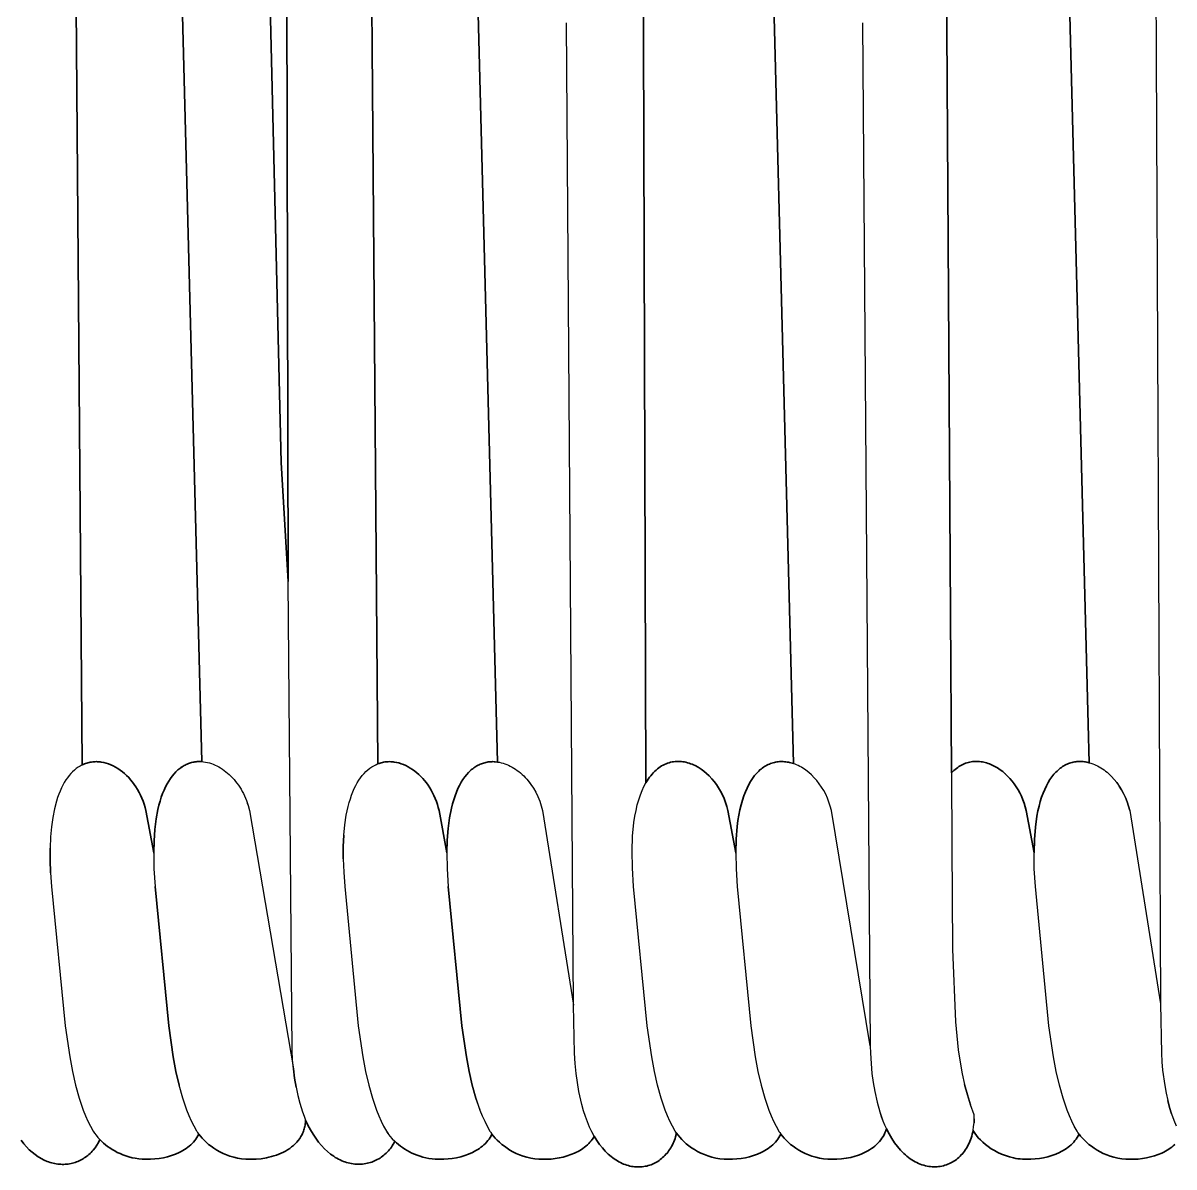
# Model space of a CAD drawing. Header units: millimetres. Extents: x 0 to 1881, y -1115 to 723.
# Drawn here: x 1381.3 to 1455.3, y -1089.6 to -1016.1 of the extents above; entities that cross this region are included whole.
import ezdxf

# ---------------------------------------------------------------- set-up
doc = ezdxf.new("R2010")
doc.units = ezdxf.units.MM
doc.layers.add('Blocks', color=7, linetype='Continuous')
doc.layers.add('Blocks$Inner', color=7, linetype='Continuous', lineweight=25, true_color=0x007f00)
doc.layers.add('Blocks$Outline', color=7, linetype='Continuous', lineweight=35, true_color=0xff3f3f)

# ---------------------------------------------------------------- blocks, each defined once
blk = doc.blocks.new('PK4 Lounge Chair Top')
at = {"layer": 'Blocks$Inner'}
blk.add_line((229.268, -396.756), (229.353, -396.887), dxfattribs=at)
for points in [[(242.309, -393.931), (242.217, -393.365), (242.144, -392.765), (242.086, -392.184), (242.047, -391.571), (241.806, -361.435), (241.572, -257.038), (240.396, -172.258), (238.435, 57.272)], [(246.296, 81.94), (246.095, 81.852), (245.995, 81.801), (245.896, 81.748), (245.7, 81.629), (245.509, 81.494), (245.322, 81.344), (245.141, 81.179), (244.967, 80.998), (244.8, 80.801), (244.64, 80.588), (244.489, 80.36), (244.348, 80.115), (244.217, 79.855), (244.25, 79.541), (244.261, 79.381), (244.266, 79.216), (244.512, 42.315), (255.26, -373.039), (255.379, -373.059), (255.497, -373.085)], [(294.506, 81.918), (294.486, 81.817), (294.469, 81.712), (294.456, 81.605), (294.446, 81.494), (294.438, 81.263), (294.584, 57.022), (296.273, -172.429), (297.449, -257.209), (297.547, -318.291), (297.864, -388.573)], [(225.209, 81.109), (225.299, 80.861), (225.377, 80.602), (225.441, 80.333), (225.492, 80.067), (225.532, 79.793), (225.558, 79.51), (225.568, 79.216), (225.846, 28.822), (226.994, -175.589), (228.552, -373.229), (228.426, -373.297)], [(274.783, -373.378), (274.684, -373.323), (274.584, -373.272), (274.483, -373.225), (274.381, -373.183), (274.278, -373.145), (264.049, 22.161), (262.647, 76.332), (262.633, 76.7), (262.633, 77.056), (262.645, 77.398), (262.67, 77.728), (262.706, 78.044), (262.754, 78.348), (262.813, 78.64), (262.882, 78.919), (262.962, 79.186), (263.05, 79.44), (263.147, 79.683)], [(282.237, 79.045), (282.233, 79.22), (282.221, 79.391), (282.233, 79.22), (282.237, 79.045), (282.341, 50.111), (283.188, -175.76), (284.436, -373.734)], [(232.33, 57.261), (232.265, 57.294), (232.201, 57.329), (232.073, 57.406), (231.946, 57.494), (231.819, 57.593), (231.694, 57.701), (231.57, 57.82), (231.447, 57.949), (241.35, -353.794), (241.806, -361.435)], [(254.275, -395.768), (254.43, -396.115), (254.594, -396.444), (254.768, -396.756), (254.798, -396.803), (254.831, -396.851), (254.901, -396.949), (255.002, -397.079), (255.115, -397.212), (255.241, -397.345), (255.38, -397.477), (255.531, -397.608), (255.694, -397.735), (255.869, -397.859), (256.054, -397.976), (256.251, -398.087), (256.459, -398.189), (256.677, -398.282), (256.905, -398.364), (257.143, -398.434), (257.391, -398.49), (257.648, -398.532), (257.914, -398.559), (258.174, -398.569), (258.436, -398.566), (258.699, -398.551), (258.962, -398.521), (259.222, -398.478), (259.478, -398.422), (259.729, -398.352), (259.973, -398.268), (260.208, -398.17), (260.322, -398.116), (260.433, -398.059), (260.541, -397.998), (260.646, -397.933), (260.747, -397.865), (260.845, -397.793), (260.939, -397.717), (261.03, -397.638), (261.116, -397.556), (261.198, -397.47), (261.275, -397.38), (261.347, -397.286), (261.415, -397.189), (261.477, -397.089), (261.322, -396.805), (261.175, -396.499), (261.037, -396.171), (260.908, -395.821), (260.788, -395.45), (260.678, -395.057), (260.488, -394.208), (260.39, -393.643), (260.308, -393.047), (260.247, -392.416), (260.211, -391.742), (260.147, -388.673), (259.69, -325.542)], [(278.705, -325.542), (279.213, -391.281), (279.226, -391.742), (279.263, -392.416), (279.324, -393.047), (279.405, -393.643), (279.503, -394.208), (279.652, -394.89), (279.827, -395.516), (279.924, -395.808), (280.027, -396.087), (280.136, -396.351), (280.251, -396.602), (280.418, -396.928), (280.594, -397.228), (280.777, -397.504), (280.968, -397.756), (281.165, -397.985), (281.266, -398.09), (281.367, -398.189), (281.47, -398.283), (281.574, -398.371), (281.679, -398.454), (281.784, -398.531), (281.891, -398.602), (281.998, -398.669), (282.105, -398.729), (282.213, -398.784), (282.321, -398.834), (282.43, -398.879), (282.538, -398.919), (282.647, -398.953), (282.756, -398.982), (282.864, -399.006), (282.972, -399.026), (283.079, -399.04), (283.186, -399.049), (283.293, -399.054), (283.399, -399.054), (283.504, -399.049), (283.608, -399.039), (283.711, -399.025), (283.813, -399.006), (283.913, -398.983), (284.013, -398.955), (284.111, -398.923), (284.207, -398.886), (284.302, -398.845), (284.395, -398.8), (284.486, -398.751), (284.575, -398.697), (284.662, -398.64), (284.748, -398.578), (284.83, -398.512), (284.911, -398.443), (284.989, -398.369), (285.065, -398.292), (285.137, -398.211), (285.207, -398.126), (285.275, -398.037), (285.339, -397.945), (285.4, -397.85), (285.458, -397.75), (285.513, -397.648), (285.564, -397.541), (285.612, -397.432), (285.656, -397.319), (285.697, -397.203), (285.734, -397.084), (285.767, -396.961), (285.796, -396.835), (285.821, -396.707), (285.857, -396.469), (285.881, -396.223), (285.89, -395.969), (285.888, -395.837), (285.881, -395.703), (285.657, -395.076), (285.456, -394.435), (285.279, -393.77)], [(292.893, -373.01), (292.973, -373.019), (293.053, -373.031), (293.133, -373.046), (293.292, -373.084), (282.341, 50.111)], [(244.512, 42.315), (246.009, -175.589), (247.566, -373.154), (247.433, -373.211)], [(225.846, 28.822), (236.244, -373.014), (236.368, -373.025), (236.493, -373.043), (236.616, -373.069), (236.74, -373.1), (236.863, -373.139), (236.984, -373.183), (237.105, -373.234), (237.225, -373.292), (237.344, -373.355), (237.461, -373.424), (237.576, -373.498), (237.69, -373.579), (237.801, -373.664), (237.911, -373.756), (238.018, -373.852), (238.122, -373.953), (238.224, -374.06), (238.323, -374.171), (238.419, -374.287), (238.511, -374.407), (238.601, -374.532), (238.687, -374.661), (238.769, -374.795)], [(264.334, -375.466), (264.437, -375.159), (264.549, -374.876), (264.67, -374.613), (264.798, -374.373), (264.172, -175.76), (264.049, 22.161)], [(228.303, -373.373), (228.182, -373.46), (228.063, -373.556), (227.947, -373.663), (227.833, -373.78), (227.723, -373.907), (227.616, -374.046), (227.512, -374.195), (227.412, -374.355), (227.317, -374.526), (227.225, -374.709), (227.138, -374.904), (227.055, -375.11), (226.977, -375.328), (226.904, -375.558), (226.774, -376.056), (226.666, -376.604), (226.583, -377.204), (226.526, -377.857), (226.497, -378.566), (226.498, -379.33), (226.529, -380.152), (226.594, -381.033), (227.465, -389.992), (227.757, -391.985), (227.934, -392.918), (228.136, -393.802)], [(228.93, -373.087), (228.853, -373.109), (228.777, -373.134), (228.701, -373.163), (228.626, -373.194), (228.552, -373.229), (228.489, -373.262), (228.426, -373.297), (228.303, -373.373), (228.182, -373.46), (228.063, -373.556)], [(228.777, -373.134), (228.854, -373.109), (228.93, -373.087), (229.007, -373.068), (229.084, -373.052), (229.162, -373.039), (229.24, -373.029), (229.318, -373.022), (229.397, -373.018), (229.475, -373.017), (229.554, -373.019), (229.632, -373.024), (229.711, -373.031), (229.789, -373.041), (229.946, -373.07), (230.103, -373.11), (230.258, -373.16), (230.411, -373.22), (230.563, -373.291), (230.713, -373.371), (230.861, -373.46), (231.005, -373.559), (231.147, -373.666), (231.285, -373.782), (231.419, -373.906)], [(233.569, -375.554), (233.648, -375.304), (233.733, -375.068), (233.824, -374.846), (233.92, -374.638), (234.021, -374.444), (234.126, -374.263), (234.236, -374.095), (234.351, -373.94), (234.469, -373.798), (234.591, -373.668), (234.717, -373.551), (234.781, -373.497), (234.845, -373.446), (234.911, -373.398), (234.977, -373.352), (235.043, -373.31), (235.111, -373.271), (235.179, -373.234), (235.247, -373.201), (235.316, -373.17), (235.386, -373.142), (235.456, -373.117), (235.526, -373.094)], [(234.469, -373.798), (234.591, -373.668), (234.717, -373.551), (234.845, -373.446), (234.977, -373.352), (235.111, -373.271)], [(235.247, -373.201), (235.316, -373.17), (235.386, -373.142), (235.456, -373.117), (235.526, -373.094), (235.597, -373.074), (235.668, -373.057), (235.739, -373.043), (235.811, -373.031), (235.883, -373.022), (235.955, -373.015), (236.027, -373.011), (236.099, -373.009), (236.244, -373.014)], [(235.811, -373.031), (235.883, -373.022), (235.955, -373.015), (236.099, -373.009)], [(237.225, -373.292), (237.344, -373.355), (237.461, -373.424), (237.576, -373.498), (237.69, -373.579)], [(245.341, -379.264), (245.344, -378.474), (245.378, -377.744), (245.443, -377.074), (245.535, -376.461), (245.654, -375.904), (245.722, -375.646), (245.796, -375.402), (245.876, -375.171), (245.961, -374.953), (246.051, -374.747), (246.145, -374.555), (246.245, -374.374), (246.348, -374.206), (246.456, -374.05), (246.567, -373.906), (246.682, -373.773), (246.801, -373.652), (246.922, -373.542), (247.046, -373.443), (247.173, -373.355), (247.302, -373.278), (247.433, -373.211), (247.5, -373.181), (247.566, -373.154), (247.64, -373.128), (247.713, -373.104), (247.787, -373.083), (247.862, -373.065), (247.936, -373.05), (248.011, -373.038), (247.936, -373.05), (247.862, -373.065)], [(248.011, -373.038), (248.086, -373.029), (248.162, -373.022), (248.237, -373.018)], [(248.086, -373.029), (248.162, -373.022), (248.237, -373.018), (248.313, -373.017), (248.389, -373.019), (248.465, -373.023), (248.541, -373.03), (248.616, -373.039), (248.768, -373.066), (248.918, -373.102)], [(248.313, -373.017), (248.465, -373.023), (248.616, -373.039), (248.768, -373.066), (248.918, -373.102), (249.068, -373.149), (249.217, -373.205), (249.364, -373.27), (249.509, -373.344), (249.652, -373.427), (249.793, -373.519), (249.931, -373.619), (250.065, -373.727), (250.197, -373.843), (250.324, -373.967), (250.448, -374.098), (250.567, -374.236), (250.681, -374.381), (250.791, -374.533), (250.895, -374.691), (250.993, -374.856), (251.086, -375.026), (251.172, -375.202), (251.252, -375.384), (251.325, -375.571), (251.391, -375.763), (251.449, -375.959), (251.5, -376.161)], [(249.509, -373.344), (249.652, -373.427), (249.793, -373.519), (249.931, -373.619), (250.065, -373.727), (250.197, -373.843), (250.324, -373.967), (250.448, -374.098)], [(252.082, -377.315), (252.172, -376.632), (252.293, -376.015), (252.364, -375.731), (252.443, -375.462), (252.527, -375.209), (252.617, -374.971), (252.714, -374.747), (252.816, -374.539), (252.923, -374.345), (253.036, -374.166), (253.153, -374.001), (253.274, -373.849), (253.399, -373.711), (253.528, -373.586), (253.594, -373.528), (253.661, -373.474), (253.729, -373.423), (253.797, -373.375), (253.866, -373.331), (253.935, -373.289), (254.005, -373.251), (254.076, -373.215), (254.148, -373.183)], [(253.797, -373.375), (253.728, -373.423), (253.661, -373.474), (253.528, -373.586)], [(254.005, -373.251), (254.076, -373.215), (254.148, -373.183), (254.22, -373.153), (254.292, -373.127), (254.365, -373.103), (254.438, -373.083), (254.512, -373.065), (254.586, -373.05), (254.66, -373.038)], [(254.809, -373.022), (254.734, -373.029), (254.66, -373.038), (254.586, -373.05), (254.512, -373.065)], [(255.109, -373.023), (255.034, -373.019), (254.959, -373.017), (254.884, -373.018), (254.809, -373.022), (254.884, -373.018), (254.959, -373.017), (255.11, -373.023), (255.26, -373.039), (255.379, -373.059), (255.497, -373.085), (255.615, -373.117), (255.732, -373.155), (255.849, -373.199), (255.964, -373.249), (256.079, -373.304), (256.192, -373.364), (256.304, -373.43), (256.415, -373.501), (256.524, -373.577), (256.63, -373.658), (256.735, -373.744), (256.838, -373.835), (256.939, -373.931), (257.037, -374.031), (257.133, -374.135), (257.225, -374.244), (257.316, -374.357), (257.403, -374.474)], [(256.304, -373.43), (256.415, -373.501), (256.524, -373.577)], [(272.693, -395.406), (272.838, -395.768), (272.992, -396.115), (273.156, -396.444), (273.331, -396.756), (273.345, -396.779), (273.36, -396.803), (273.394, -396.851), (273.464, -396.949), (273.406, -397.059), (273.343, -397.165), (273.274, -397.267), (273.2, -397.365), (273.12, -397.46), (273.035, -397.55), (272.946, -397.636), (272.852, -397.719), (272.753, -397.797), (272.651, -397.872), (272.545, -397.942), (272.435, -398.009), (272.321, -398.072), (272.205, -398.131), (271.963, -398.238), (271.711, -398.33), (271.451, -398.406), (271.185, -398.468), (270.914, -398.515), (270.64, -398.548), (270.366, -398.566), (270.092, -398.569), (269.821, -398.559), (269.547, -398.531), (269.283, -398.487), (269.028, -398.428), (268.784, -398.354), (268.55, -398.268), (268.327, -398.171), (268.115, -398.063), (267.915, -397.948), (267.726, -397.825), (267.55, -397.697), (267.386, -397.564), (267.235, -397.428), (267.097, -397.291), (266.972, -397.154), (266.861, -397.019), (266.765, -396.885), (266.675, -396.756), (266.501, -396.444), (266.337, -396.115), (266.182, -395.768), (266.038, -395.406), (265.774, -394.633), (265.543, -393.802), (265.341, -392.918), (265.165, -391.985), (264.872, -389.992), (264.001, -381.033), (263.921, -379.847), (263.901, -378.768), (263.937, -377.794), (264.024, -376.921), (264.085, -376.522), (264.158, -376.146), (264.241, -375.794), (264.334, -375.466), (264.438, -375.159), (264.549, -374.876), (264.67, -374.613), (264.798, -374.373), (264.872, -374.25), (264.947, -374.133), (265.025, -374.022), (265.105, -373.918), (265.187, -373.819), (265.27, -373.727), (265.355, -373.64), (265.442, -373.559), (265.53, -373.484), (265.619, -373.415), (265.71, -373.351), (265.802, -373.293), (265.895, -373.241), (265.99, -373.193), (266.085, -373.151), (266.181, -373.115)], [(265.896, -373.24), (265.99, -373.193), (266.085, -373.151), (266.181, -373.114), (266.278, -373.083), (266.376, -373.057), (266.474, -373.035), (266.573, -373.019), (266.672, -373.007), (266.772, -373.001), (266.871, -372.999)], [(266.672, -373.007), (266.771, -373.001), (266.871, -372.999), (266.971, -373.002), (267.071, -373.009), (267.171, -373.021), (267.271, -373.038), (267.37, -373.059), (267.47, -373.084), (267.569, -373.114), (267.667, -373.148), (267.765, -373.186), (267.862, -373.227), (267.959, -373.274), (268.15, -373.377), (268.336, -373.496), (268.149, -373.377), (267.959, -373.273), (267.862, -373.227), (267.765, -373.186)], [(267.271, -373.038), (267.37, -373.059), (267.47, -373.084)], [(268.336, -373.496), (268.517, -373.629), (268.693, -373.777), (268.863, -373.937), (269.026, -374.111), (269.182, -374.297), (269.328, -374.495), (269.466, -374.704), (269.594, -374.923), (269.712, -375.153), (269.818, -375.392)], [(271.523, -374.281), (271.648, -374.09), (271.779, -373.916), (271.846, -373.835), (271.914, -373.758), (271.984, -373.685), (272.054, -373.617), (272.126, -373.552), (272.199, -373.491), (272.272, -373.433), (272.347, -373.38), (272.422, -373.33), (272.498, -373.285), (272.575, -373.243)], [(272.272, -373.433), (272.347, -373.38), (272.422, -373.33), (272.498, -373.285), (272.575, -373.243), (272.653, -373.204), (272.731, -373.169), (272.81, -373.138), (272.89, -373.11), (272.97, -373.086), (273.05, -373.066), (273.131, -373.048), (273.212, -373.034)], [(272.653, -373.204), (272.731, -373.169), (272.81, -373.138)], [(274.278, -373.145), (274.115, -373.095), (274.033, -373.074), (273.951, -373.056), (273.869, -373.041), (273.787, -373.029), (273.704, -373.02), (273.622, -373.015), (273.54, -373.012), (273.458, -373.013), (273.376, -373.017), (273.294, -373.024), (273.212, -373.034), (273.131, -373.048), (273.05, -373.066)], [(279.213, -391.281), (276.718, -376.161), (276.646, -375.885), (276.56, -375.618), (276.46, -375.361), (276.347, -375.113), (276.222, -374.876), (276.085, -374.651), (275.938, -374.437), (275.781, -374.236), (275.616, -374.047), (275.442, -373.873), (275.261, -373.712), (275.074, -373.567), (274.979, -373.5), (274.881, -373.437), (274.783, -373.378), (274.684, -373.323), (274.584, -373.272)], [(284.752, -373.446), (284.671, -373.511), (284.591, -373.581), (284.513, -373.655), (284.436, -373.734), (284.455, -378.431), (284.5, -385.074), (284.693, -389.741), (284.873, -391.534), (284.989, -392.329), (285.124, -393.071), (285.279, -393.77), (285.456, -394.435), (285.657, -395.076)], [(286.241, -373.011), (286.151, -373.004), (286.06, -373.001), (285.969, -373.001), (285.879, -373.006), (285.789, -373.015), (285.699, -373.027), (285.61, -373.044), (285.521, -373.065), (285.432, -373.09), (285.344, -373.119), (285.257, -373.153), (285.171, -373.19), (285.085, -373.233), (285, -373.279), (284.916, -373.33), (284.833, -373.386), (284.752, -373.446), (284.671, -373.511), (284.591, -373.581)], [(285.432, -373.09), (285.521, -373.065), (285.61, -373.044)], [(285.879, -373.006), (285.969, -373.001), (286.06, -373.001), (286.151, -373.004), (286.241, -373.011), (286.332, -373.021), (286.422, -373.036), (286.513, -373.054), (286.603, -373.075), (286.693, -373.1), (286.783, -373.129), (286.872, -373.161), (286.96, -373.197), (287.048, -373.235), (287.136, -373.277), (287.223, -373.323)], [(286.693, -373.1), (286.603, -373.075), (286.513, -373.054)], [(288.186, -374.099), (288.038, -373.941), (287.884, -373.795), (287.725, -373.659), (287.562, -373.535), (287.394, -373.423), (287.223, -373.323), (287.048, -373.235), (286.872, -373.161)], [(289.825, -377.226), (289.926, -376.511), (289.99, -376.181), (290.062, -375.869), (290.141, -375.575), (290.228, -375.299), (290.322, -375.04), (290.423, -374.798), (290.53, -374.572), (290.643, -374.363), (290.762, -374.17), (290.886, -373.993), (291.015, -373.831), (291.081, -373.756), (291.149, -373.685), (291.217, -373.618), (291.286, -373.554), (291.357, -373.494), (291.428, -373.437), (291.5, -373.384), (291.573, -373.335), (291.646, -373.289), (291.721, -373.247), (291.796, -373.208), (291.872, -373.173), (291.948, -373.141), (292.025, -373.112), (292.102, -373.087), (292.18, -373.065)], [(291.428, -373.437), (291.5, -373.384), (291.573, -373.335), (291.646, -373.289), (291.721, -373.247), (291.796, -373.208), (291.872, -373.173), (291.948, -373.141), (292.025, -373.113), (292.102, -373.087), (292.18, -373.065), (292.258, -373.047), (292.337, -373.031), (292.416, -373.019)], [(292.258, -373.047), (292.337, -373.031), (292.416, -373.019), (292.495, -373.01), (292.574, -373.004), (292.654, -373.001), (292.734, -373.001), (292.814, -373.004), (292.893, -373.01), (292.973, -373.019), (293.053, -373.031), (293.133, -373.046), (293.292, -373.084), (293.4, -373.116), (293.508, -373.154), (293.615, -373.196), (293.721, -373.243)], [(292.574, -373.004), (292.654, -373.001), (292.734, -373.001)], [(293.508, -373.154), (293.615, -373.196), (293.721, -373.243), (293.827, -373.295), (293.931, -373.352), (294.034, -373.413), (294.136, -373.479), (294.237, -373.549), (294.335, -373.624), (294.433, -373.702)], [(294.237, -373.549), (294.335, -373.624), (294.433, -373.702), (294.528, -373.785), (294.714, -373.962), (294.891, -374.155), (295.058, -374.362), (294.891, -374.155)], [(227.723, -373.907), (227.616, -374.046), (227.512, -374.195), (227.412, -374.355), (227.317, -374.527)], [(231.147, -373.666), (231.285, -373.782), (231.419, -373.906), (231.549, -374.039), (231.675, -374.179), (231.795, -374.327), (231.91, -374.482), (232.02, -374.644), (232.124, -374.813)], [(238.323, -374.171), (238.419, -374.287), (238.511, -374.407)], [(253.036, -374.166), (252.923, -374.345), (252.816, -374.539)], [(257.037, -374.031), (257.133, -374.135), (257.225, -374.244), (257.403, -374.474), (257.567, -374.721), (257.717, -374.982), (257.787, -375.118), (257.852, -375.257), (257.971, -375.546), (258.072, -375.848), (258.155, -376.161), (260.147, -388.673)], [(271.779, -373.916), (271.648, -374.09), (271.523, -374.281), (271.404, -374.489), (271.291, -374.715), (271.185, -374.958)], [(276.085, -374.651), (275.938, -374.437), (275.781, -374.236)], [(289.738, -378.885), (289.233, -376.161), (289.172, -375.921), (289.1, -375.687), (289.017, -375.46), (288.924, -375.241), (288.821, -375.029), (288.71, -374.825), (288.59, -374.63), (288.463, -374.443), (288.328, -374.266), (288.186, -374.099), (288.038, -373.941), (287.884, -373.795)], [(290.53, -374.572), (290.643, -374.363), (290.762, -374.17)], [(231.91, -374.482), (232.02, -374.644), (232.124, -374.813), (232.222, -374.988), (232.312, -375.17), (232.397, -375.357), (232.473, -375.55), (232.542, -375.749), (232.603, -375.952), (232.655, -376.161), (233.16, -378.886), (233.18, -378.094), (233.233, -377.366), (233.317, -376.701), (233.43, -376.098), (233.496, -375.819)], [(238.601, -374.532), (238.687, -374.661), (238.769, -374.795), (238.847, -374.932), (238.921, -375.073), (238.991, -375.218), (239.117, -375.519), (239.173, -375.675), (239.224, -375.834), (239.27, -375.996), (239.311, -376.161), (242.144, -392.765), (242.217, -393.365), (242.309, -393.931), (242.419, -394.464), (242.548, -394.962), (242.725, -395.526), (242.822, -395.791), (242.924, -396.043), (243.074, -396.369), (243.232, -396.674), (243.398, -396.958), (243.571, -397.221), (243.751, -397.464), (243.937, -397.686), (244.128, -397.888), (244.324, -398.07), (244.523, -398.233), (244.726, -398.377), (244.828, -398.442), (244.932, -398.503), (245.035, -398.559), (245.139, -398.61), (245.243, -398.657), (245.347, -398.699), (245.452, -398.737), (245.556, -398.771), (245.661, -398.8), (245.765, -398.825), (245.869, -398.845), (245.973, -398.862), (246.077, -398.874), (246.18, -398.882), (246.283, -398.886), (246.385, -398.887), (246.486, -398.883), (246.587, -398.875), (246.687, -398.863), (246.785, -398.847), (246.883, -398.827), (246.98, -398.804), (247.075, -398.777), (247.169, -398.746), (247.262, -398.712), (247.353, -398.673), (247.443, -398.632), (247.531, -398.586), (247.618, -398.538), (247.703, -398.485), (247.786, -398.429), (247.867, -398.37), (247.946, -398.308), (248.023, -398.242), (248.097, -398.173), (248.17, -398.101), (248.24, -398.025), (248.307, -397.947), (248.372, -397.865), (248.435, -397.78), (248.495, -397.693), (248.552, -397.602), (248.606, -397.508), (248.657, -397.412)], [(245.722, -375.646), (245.796, -375.402), (245.876, -375.171), (245.961, -374.953), (246.051, -374.747), (246.145, -374.555)], [(257.717, -374.982), (257.852, -375.257), (257.971, -375.546), (258.072, -375.848)], [(269.594, -374.923), (269.712, -375.153), (269.818, -375.392), (269.912, -375.64), (269.994, -375.896), (270.062, -376.161), (270.567, -378.885), (270.584, -379.91), (270.656, -381.033), (271.527, -389.992), (271.82, -391.985), (271.997, -392.918), (272.199, -393.802)], [(270.567, -378.885), (270.592, -377.991), (270.66, -377.179), (270.767, -376.448), (270.834, -376.112), (270.91, -375.796), (270.994, -375.498), (271.086, -375.218), (271.185, -374.958), (271.291, -374.715), (271.404, -374.489)], [(295.889, -376.161), (295.813, -375.872), (295.722, -375.592), (295.616, -375.323), (295.495, -375.065), (295.361, -374.818), (295.215, -374.584), (295.138, -374.471), (295.058, -374.362), (295.215, -374.584), (295.361, -374.818), (295.495, -375.065), (295.615, -375.323), (295.722, -375.592), (295.813, -375.872), (295.889, -376.161), (297.864, -388.573), (297.925, -391.742), (297.954, -392.302), (298.001, -392.832), (298.138, -393.822), (298.229, -394.318), (298.334, -394.789), (298.453, -395.234), (298.584, -395.652), (298.453, -395.234), (298.334, -394.789)], [(232.312, -375.17), (232.396, -375.357), (232.473, -375.55), (232.542, -375.749), (232.603, -375.952)], [(233.733, -375.068), (233.648, -375.304), (233.569, -375.554), (233.496, -375.819), (233.43, -376.098), (233.317, -376.701), (233.233, -377.366), (233.18, -378.094), (233.16, -378.886), (233.177, -379.91), (233.249, -381.033), (234.12, -389.992), (234.413, -391.985), (234.59, -392.918), (234.792, -393.802)], [(239.117, -375.519), (239.224, -375.834), (239.311, -376.161)], [(251.391, -375.763), (251.449, -375.959), (251.5, -376.161), (252.004, -378.885), (252.021, -379.91), (252.094, -381.033), (252.965, -389.992), (253.257, -391.985), (253.434, -392.918), (253.636, -393.802), (253.867, -394.633), (254.13, -395.406), (254.275, -395.768), (254.43, -396.115), (254.594, -396.444)], [(252.004, -378.885), (252.025, -378.065), (252.082, -377.315), (252.172, -376.632), (252.293, -376.015)], [(270.66, -377.179), (270.708, -376.804), (270.767, -376.448)], [(292.531, -396.803), (292.502, -396.756), (292.327, -396.444), (292.163, -396.115), (292.009, -395.768), (291.864, -395.406), (291.601, -394.633), (291.37, -393.802), (291.168, -392.918), (290.991, -391.985), (290.698, -389.992), (289.827, -381.033), (289.755, -379.91), (289.738, -378.885), (289.761, -378.017), (289.825, -377.226), (289.926, -376.511), (289.99, -376.181)], [(245.378, -377.744), (245.344, -378.474), (245.341, -379.264), (245.372, -380.117), (245.439, -381.033), (246.31, -389.992), (246.602, -391.985), (246.779, -392.918), (246.981, -393.802), (247.212, -394.633), (247.475, -395.406), (247.62, -395.768), (247.774, -396.115), (247.938, -396.444), (248.113, -396.756), (248.162, -396.834), (248.217, -396.914), (248.277, -396.995), (248.217, -396.914), (248.162, -396.834)], [(226.529, -380.152), (226.498, -379.33), (226.497, -378.566)], [(226.594, -381.033), (227.465, -389.992), (227.757, -391.985), (227.934, -392.918), (228.136, -393.802), (228.367, -394.633), (228.631, -395.406), (228.775, -395.768), (228.93, -396.115), (229.094, -396.444), (229.268, -396.756), (229.309, -396.821), (229.353, -396.887), (229.453, -397.023), (229.567, -397.161), (229.696, -397.301), (229.808, -397.412), (229.928, -397.522), (230.057, -397.63), (230.194, -397.736), (230.339, -397.839), (230.491, -397.938), (230.652, -398.032), (230.82, -398.122), (230.995, -398.205), (231.178, -398.282), (231.367, -398.351), (231.564, -398.412), (231.767, -398.464), (231.976, -398.506), (232.192, -398.538), (232.414, -398.559), (232.685, -398.569), (232.959, -398.566), (233.233, -398.548), (233.507, -398.515), (233.778, -398.468), (234.044, -398.406), (234.304, -398.33), (234.556, -398.238), (234.798, -398.131), (234.914, -398.072), (235.028, -398.009), (235.137, -397.942), (235.244, -397.872), (235.346, -397.797), (235.445, -397.719), (235.539, -397.636), (235.628, -397.55), (235.713, -397.46), (235.793, -397.365), (235.867, -397.267), (235.936, -397.165), (235.999, -397.059), (236.057, -396.949)], [(242.924, -396.043), (242.92, -396.128), (242.912, -396.212), (242.902, -396.295), (242.89, -396.376), (242.874, -396.455), (242.856, -396.533), (242.835, -396.61), (242.812, -396.685), (242.787, -396.758), (242.758, -396.83), (242.728, -396.901), (242.695, -396.969), (242.66, -397.037), (242.623, -397.103), (242.542, -397.23), (242.453, -397.351), (242.356, -397.467), (242.251, -397.576), (242.139, -397.68), (242.021, -397.777), (241.897, -397.869), (241.767, -397.955), (241.631, -398.036), (241.49, -398.11), (241.346, -398.179), (241.196, -398.242), (241.044, -398.3), (240.887, -398.352), (240.728, -398.398), (240.567, -398.439), (240.403, -398.474), (240.071, -398.528), (239.736, -398.559), (239.401, -398.57), (239.069, -398.559), (238.803, -398.532), (238.547, -398.49), (238.299, -398.434), (238.061, -398.364), (237.833, -398.282), (237.615, -398.189), (237.407, -398.087), (237.21, -397.976), (237.024, -397.859), (236.85, -397.735), (236.687, -397.608), (236.536, -397.477), (236.397, -397.345), (236.271, -397.212), (236.157, -397.079), (236.057, -396.949), (235.986, -396.851), (235.953, -396.803), (235.924, -396.756), (235.749, -396.444), (235.585, -396.115), (235.431, -395.768), (235.286, -395.406), (235.023, -394.633), (234.792, -393.802), (234.59, -392.918), (234.413, -391.985), (234.12, -389.992), (233.249, -381.033)], [(245.439, -381.033), (246.31, -389.992), (246.602, -391.985), (246.779, -392.918), (246.981, -393.802)], [(254.131, -395.406), (253.867, -394.633), (253.636, -393.802), (253.434, -392.918), (253.257, -391.985), (252.965, -389.992), (252.094, -381.033)], [(265.543, -393.802), (265.341, -392.918), (265.165, -391.985), (264.872, -389.992), (264.001, -381.033)], [(270.656, -381.033), (271.527, -389.992), (271.82, -391.985), (271.997, -392.918), (272.199, -393.802), (272.43, -394.633), (272.693, -395.406), (272.838, -395.768), (272.992, -396.115)], [(291.37, -393.802), (291.168, -392.918), (290.991, -391.985), (290.698, -389.992), (289.827, -381.033)], [(224.633, -397.349), (224.804, -397.568), (224.98, -397.769), (225.161, -397.952), (225.345, -398.118), (225.533, -398.267), (225.724, -398.4), (225.82, -398.46), (225.916, -398.516), (226.111, -398.616), (226.306, -398.701), (226.404, -398.737), (226.502, -398.769), (226.6, -398.798), (226.698, -398.823), (226.796, -398.844), (226.894, -398.861), (226.991, -398.875), (227.088, -398.885), (227.185, -398.891), (227.281, -398.894), (227.377, -398.894), (227.472, -398.889), (227.566, -398.882), (227.66, -398.871), (227.752, -398.856), (227.844, -398.838), (227.935, -398.817), (228.025, -398.792), (228.114, -398.764), (228.201, -398.733), (228.288, -398.699), (228.373, -398.662), (228.457, -398.621), (228.539, -398.577), (228.62, -398.531), (228.699, -398.481), (228.776, -398.428), (228.852, -398.373), (228.926, -398.314), (228.999, -398.252), (229.069, -398.188), (229.137, -398.121), (229.203, -398.051), (229.268, -397.978), (229.389, -397.824), (229.501, -397.66), (229.604, -397.486), (229.696, -397.301)], [(279.827, -395.516), (280.027, -396.087), (280.136, -396.351)], [(298.584, -395.652), (298.728, -396.044), (298.883, -396.411)], [(298.781, -397.623), (298.69, -397.703), (298.596, -397.78), (298.498, -397.853), (298.396, -397.922), (298.291, -397.988), (298.183, -398.05), (298.072, -398.109), (297.957, -398.164), (297.721, -398.263), (297.476, -398.348), (297.223, -398.419), (296.965, -398.477), (296.703, -398.52), (296.439, -398.55), (296.173, -398.566), (295.909, -398.569), (295.647, -398.559), (295.381, -398.532), (295.125, -398.49), (294.877, -398.434), (294.639, -398.364), (294.411, -398.282), (294.193, -398.189), (293.985, -398.087), (293.788, -397.976), (293.602, -397.859), (293.428, -397.735), (293.265, -397.608), (293.114, -397.477), (292.975, -397.345), (292.849, -397.212), (292.735, -397.079), (292.635, -396.949), (292.564, -396.851), (292.531, -396.803), (292.516, -396.779), (292.502, -396.756)], [(285.89, -395.969), (285.888, -396.097), (285.881, -396.223)], [(248.277, -396.995), (248.343, -397.078), (248.49, -397.244), (248.657, -397.412), (248.77, -397.515), (248.889, -397.616), (249.016, -397.716), (249.15, -397.813), (249.291, -397.907), (249.439, -397.997), (249.593, -398.083), (249.754, -398.164), (249.921, -398.239), (250.094, -398.308), (250.274, -398.371), (250.459, -398.426), (250.651, -398.472), (250.848, -398.511), (251.05, -398.539), (251.258, -398.559), (251.529, -398.569), (251.803, -398.566), (252.078, -398.548), (252.351, -398.515), (252.622, -398.468), (252.889, -398.406), (253.148, -398.33), (253.4, -398.238), (253.642, -398.131), (253.759, -398.072), (253.872, -398.009), (253.982, -397.942), (254.088, -397.872), (254.191, -397.797), (254.289, -397.719), (254.383, -397.636), (254.473, -397.55), (254.557, -397.46), (254.637, -397.365), (254.712, -397.267), (254.781, -397.165), (254.844, -397.059), (254.901, -396.949)], [(261.477, -397.089), (261.644, -397.359), (261.818, -397.607), (261.998, -397.835), (262.183, -398.042), (262.372, -398.229), (262.565, -398.396), (262.663, -398.473), (262.761, -398.544), (262.861, -398.611), (262.96, -398.672), (263.06, -398.729), (263.161, -398.782), (263.262, -398.83), (263.363, -398.873), (263.464, -398.911), (263.565, -398.945), (263.667, -398.975), (263.768, -399), (263.869, -399.021), (263.969, -399.038), (264.069, -399.05), (264.169, -399.058), (264.269, -399.062), (264.367, -399.062), (264.465, -399.057), (264.562, -399.049), (264.659, -399.036), (264.754, -399.02), (264.848, -398.999), (264.942, -398.975), (265.034, -398.947), (265.124, -398.915), (265.214, -398.879), (265.302, -398.839), (265.388, -398.796), (265.473, -398.749), (265.556, -398.699), (265.638, -398.645), (265.717, -398.587), (265.795, -398.526), (265.87, -398.462), (265.944, -398.394), (266.015, -398.323), (266.084, -398.249), (266.151, -398.171), (266.215, -398.09), (266.276, -398.006), (266.335, -397.919), (266.392, -397.829), (266.445, -397.736), (266.496, -397.639), (266.544, -397.54), (266.589, -397.438), (266.63, -397.333), (266.669, -397.225), (266.704, -397.115), (266.765, -396.885), (266.718, -396.82), (266.696, -396.788), (266.685, -396.772), (266.675, -396.756)], [(273.464, -396.949), (273.564, -397.079), (273.678, -397.212), (273.804, -397.345), (273.943, -397.477), (274.094, -397.608), (274.257, -397.735), (274.431, -397.859), (274.617, -397.976), (274.814, -398.087), (275.021, -398.189), (275.24, -398.282), (275.468, -398.364), (275.706, -398.434), (275.954, -398.49), (276.211, -398.532), (276.476, -398.559), (276.772, -398.57), (277.071, -398.564), (277.371, -398.54), (277.669, -398.5), (277.963, -398.442), (278.25, -398.366), (278.391, -398.322), (278.529, -398.273), (278.664, -398.219), (278.796, -398.161), (278.925, -398.099), (279.05, -398.031), (279.171, -397.96), (279.288, -397.883), (279.401, -397.803), (279.508, -397.717), (279.61, -397.627), (279.707, -397.532), (279.798, -397.432), (279.884, -397.328), (279.962, -397.219), (280.034, -397.105), (280.1, -396.987), (280.158, -396.863), (280.208, -396.735), (280.251, -396.602)], [(285.821, -396.707), (285.846, -396.756), (285.888, -396.824), (285.934, -396.893), (286.039, -397.035), (286.159, -397.179), (286.295, -397.325), (286.447, -397.47), (286.612, -397.613), (286.793, -397.753), (286.987, -397.887), (287.195, -398.013), (287.415, -398.131), (287.649, -398.238), (287.895, -398.334), (288.152, -398.415), (288.421, -398.48), (288.56, -398.507), (288.701, -398.529), (288.845, -398.546), (288.992, -398.559), (289.263, -398.569), (289.537, -398.566), (289.811, -398.548), (290.085, -398.515), (290.356, -398.468), (290.622, -398.406), (290.882, -398.33), (291.134, -398.238), (291.375, -398.131), (291.492, -398.072), (291.605, -398.009), (291.715, -397.942), (291.822, -397.872), (291.924, -397.797), (292.023, -397.719), (292.116, -397.636), (292.206, -397.55), (292.291, -397.46), (292.371, -397.365), (292.445, -397.267), (292.514, -397.165), (292.577, -397.059), (292.635, -396.949)]]:
    blk.add_lwpolyline(points, dxfattribs=at)
at = {"layer": 'Blocks$Outline'}
for points in [[(298.781, -397.623), (298.69, -397.703), (298.596, -397.78), (298.498, -397.853), (298.396, -397.922), (298.291, -397.988), (298.183, -398.05), (298.072, -398.109), (297.957, -398.164), (297.721, -398.263), (297.476, -398.348), (297.223, -398.419), (296.965, -398.477), (296.703, -398.52), (296.439, -398.55), (296.173, -398.566), (295.909, -398.569), (295.647, -398.559), (295.381, -398.532), (295.125, -398.49), (294.877, -398.434), (294.639, -398.364), (294.411, -398.282), (294.193, -398.189), (293.985, -398.087), (293.788, -397.976), (293.602, -397.859), (293.428, -397.735), (293.265, -397.608), (293.114, -397.477), (292.975, -397.345), (292.849, -397.212), (292.735, -397.079), (292.635, -396.949), (292.577, -397.059), (292.514, -397.165), (292.445, -397.267), (292.371, -397.365), (292.291, -397.46), (292.206, -397.55), (292.116, -397.636), (292.023, -397.719), (291.924, -397.797), (291.822, -397.872), (291.715, -397.942), (291.605, -398.009), (291.492, -398.072), (291.375, -398.131), (291.134, -398.238), (290.882, -398.33), (290.622, -398.406), (290.356, -398.468), (290.085, -398.515), (289.811, -398.548), (289.537, -398.566), (289.263, -398.569), (288.992, -398.559), (288.845, -398.546), (288.701, -398.529), (288.56, -398.507), (288.421, -398.48), (288.152, -398.415), (287.895, -398.334), (287.649, -398.238), (287.415, -398.131), (287.195, -398.013), (286.987, -397.887), (286.793, -397.753), (286.612, -397.613), (286.447, -397.47), (286.295, -397.325), (286.159, -397.179), (286.039, -397.035), (285.934, -396.893), (285.888, -396.824), (285.846, -396.756), (285.821, -396.707), (285.796, -396.835), (285.767, -396.961), (285.734, -397.084), (285.697, -397.203), (285.656, -397.319), (285.612, -397.432), (285.564, -397.541), (285.513, -397.648), (285.458, -397.75), (285.4, -397.85), (285.339, -397.945), (285.275, -398.037), (285.207, -398.126), (285.137, -398.211), (285.065, -398.292), (284.989, -398.369), (284.911, -398.443), (284.83, -398.512), (284.748, -398.578), (284.662, -398.64), (284.575, -398.697), (284.486, -398.751), (284.395, -398.8), (284.302, -398.845), (284.207, -398.886), (284.111, -398.923), (284.013, -398.955), (283.913, -398.983), (283.813, -399.006), (283.711, -399.025), (283.608, -399.039), (283.504, -399.049), (283.399, -399.054), (283.293, -399.054), (283.186, -399.049), (283.079, -399.04), (282.972, -399.026), (282.864, -399.006), (282.756, -398.982), (282.647, -398.953), (282.538, -398.919), (282.43, -398.879), (282.321, -398.834), (282.213, -398.784), (282.105, -398.729), (281.998, -398.669), (281.891, -398.602), (281.784, -398.531), (281.679, -398.454), (281.574, -398.371), (281.47, -398.283), (281.367, -398.189), (281.266, -398.09), (281.165, -397.985), (280.968, -397.756), (280.777, -397.504), (280.594, -397.228), (280.418, -396.928), (280.251, -396.602), (280.208, -396.735), (280.158, -396.863), (280.1, -396.987), (280.034, -397.105), (279.962, -397.219), (279.884, -397.328), (279.798, -397.432), (279.707, -397.532), (279.61, -397.627), (279.508, -397.717), (279.401, -397.803), (279.288, -397.883), (279.171, -397.96), (279.05, -398.031), (278.925, -398.099), (278.796, -398.161), (278.664, -398.219), (278.529, -398.273), (278.391, -398.322), (278.25, -398.366), (277.963, -398.442), (277.669, -398.5), (277.371, -398.54), (277.071, -398.564), (276.772, -398.57), (276.476, -398.559), (276.211, -398.532), (275.954, -398.49), (275.706, -398.434), (275.468, -398.364), (275.24, -398.282), (275.021, -398.189), (274.814, -398.087), (274.617, -397.976), (274.431, -397.859), (274.257, -397.735), (274.094, -397.608), (273.943, -397.477), (273.804, -397.345), (273.678, -397.212), (273.564, -397.079), (273.464, -396.949), (273.406, -397.059), (273.343, -397.165), (273.274, -397.267), (273.2, -397.365), (273.12, -397.46), (273.035, -397.55), (272.946, -397.636), (272.852, -397.719), (272.753, -397.797), (272.651, -397.872), (272.545, -397.942), (272.435, -398.009), (272.321, -398.072), (272.205, -398.131), (271.963, -398.238), (271.711, -398.33), (271.451, -398.406), (271.185, -398.468), (270.914, -398.515), (270.64, -398.548), (270.366, -398.566), (270.092, -398.569), (269.821, -398.559), (269.547, -398.531), (269.283, -398.487), (269.028, -398.428), (268.784, -398.354), (268.55, -398.268), (268.327, -398.171), (268.115, -398.063), (267.915, -397.948), (267.726, -397.825), (267.55, -397.697), (267.386, -397.564), (267.235, -397.428), (267.097, -397.291), (266.972, -397.154), (266.861, -397.019), (266.765, -396.885), (266.704, -397.115), (266.669, -397.225), (266.63, -397.333), (266.589, -397.438), (266.544, -397.54), (266.496, -397.639), (266.445, -397.736), (266.392, -397.829), (266.335, -397.919), (266.276, -398.006), (266.215, -398.09), (266.151, -398.171), (266.084, -398.249), (266.015, -398.323), (265.944, -398.394), (265.87, -398.462), (265.795, -398.526), (265.717, -398.587), (265.638, -398.645), (265.556, -398.699), (265.473, -398.749), (265.388, -398.796), (265.302, -398.839), (265.214, -398.879), (265.124, -398.915), (265.034, -398.947), (264.942, -398.975), (264.848, -398.999), (264.754, -399.02), (264.659, -399.036), (264.562, -399.049), (264.465, -399.057), (264.367, -399.062), (264.269, -399.062), (264.169, -399.058), (264.069, -399.05), (263.969, -399.038), (263.869, -399.021), (263.768, -399), (263.667, -398.975), (263.565, -398.945), (263.464, -398.911), (263.363, -398.873), (263.262, -398.83), (263.161, -398.782), (263.06, -398.729), (262.96, -398.672), (262.861, -398.611), (262.761, -398.544), (262.663, -398.473), (262.565, -398.396), (262.372, -398.229), (262.183, -398.042), (261.998, -397.835), (261.818, -397.607), (261.644, -397.359), (261.477, -397.089), (261.415, -397.189), (261.347, -397.286), (261.275, -397.38), (261.198, -397.47), (261.116, -397.556), (261.03, -397.638), (260.939, -397.717), (260.845, -397.793), (260.747, -397.865), (260.646, -397.933), (260.541, -397.998), (260.433, -398.059), (260.322, -398.116), (260.208, -398.17), (259.973, -398.268), (259.729, -398.352), (259.478, -398.422), (259.222, -398.478), (258.962, -398.521), (258.699, -398.551), (258.436, -398.566), (258.174, -398.569), (257.914, -398.559), (257.648, -398.532), (257.391, -398.49), (257.143, -398.434), (256.905, -398.364), (256.677, -398.282), (256.459, -398.189), (256.251, -398.087), (256.054, -397.976), (255.869, -397.859), (255.694, -397.735), (255.531, -397.608), (255.38, -397.477), (255.241, -397.345), (255.115, -397.212), (255.002, -397.079), (254.901, -396.949), (254.844, -397.059), (254.781, -397.165), (254.712, -397.267), (254.637, -397.365), (254.557, -397.46), (254.473, -397.55), (254.383, -397.636), (254.289, -397.719), (254.191, -397.797), (254.088, -397.872), (253.982, -397.942), (253.872, -398.009), (253.759, -398.072), (253.642, -398.131), (253.4, -398.238), (253.148, -398.33), (252.889, -398.406), (252.622, -398.468), (252.351, -398.515), (252.078, -398.548), (251.803, -398.566), (251.529, -398.569), (251.258, -398.559), (251.05, -398.539), (250.848, -398.511), (250.651, -398.472), (250.459, -398.426), (250.274, -398.371), (250.094, -398.308), (249.921, -398.239), (249.754, -398.164), (249.593, -398.083), (249.439, -397.997), (249.291, -397.907), (249.15, -397.813), (249.016, -397.716), (248.889, -397.616), (248.77, -397.515), (248.657, -397.412), (248.606, -397.508), (248.552, -397.602), (248.495, -397.693), (248.435, -397.78), (248.372, -397.865), (248.307, -397.947), (248.24, -398.025), (248.17, -398.101), (248.097, -398.173), (248.023, -398.242), (247.946, -398.308), (247.867, -398.37), (247.786, -398.429), (247.703, -398.485), (247.618, -398.538), (247.531, -398.586), (247.443, -398.632), (247.353, -398.673), (247.262, -398.712), (247.169, -398.746), (247.075, -398.777), (246.98, -398.804), (246.883, -398.827), (246.785, -398.847), (246.687, -398.863), (246.587, -398.875), (246.486, -398.883), (246.385, -398.887), (246.283, -398.886), (246.18, -398.882), (246.077, -398.874), (245.973, -398.862), (245.869, -398.845), (245.765, -398.825), (245.661, -398.8), (245.556, -398.771), (245.452, -398.737), (245.347, -398.699), (245.243, -398.657), (245.139, -398.61), (245.035, -398.559), (244.932, -398.503), (244.828, -398.442), (244.726, -398.377), (244.523, -398.233), (244.324, -398.07), (244.128, -397.888), (243.937, -397.686), (243.751, -397.464), (243.571, -397.221), (243.398, -396.958), (243.232, -396.674), (243.074, -396.369), (242.924, -396.043), (242.92, -396.128), (242.912, -396.212), (242.902, -396.295), (242.89, -396.376), (242.874, -396.455), (242.856, -396.533), (242.835, -396.61), (242.812, -396.685), (242.787, -396.758), (242.758, -396.83), (242.728, -396.901), (242.695, -396.969), (242.66, -397.037), (242.623, -397.103), (242.542, -397.23), (242.453, -397.351), (242.356, -397.467), (242.251, -397.576), (242.139, -397.68), (242.021, -397.777), (241.897, -397.869), (241.767, -397.955), (241.631, -398.036), (241.49, -398.11), (241.346, -398.179), (241.196, -398.242), (241.044, -398.3), (240.887, -398.352), (240.728, -398.398), (240.567, -398.439), (240.403, -398.474), (240.071, -398.528), (239.736, -398.559), (239.401, -398.57), (239.069, -398.559), (238.803, -398.532), (238.547, -398.49), (238.299, -398.434), (238.061, -398.364), (237.833, -398.282), (237.615, -398.189), (237.407, -398.087), (237.21, -397.976), (237.024, -397.859), (236.85, -397.735), (236.687, -397.608), (236.536, -397.477), (236.397, -397.345), (236.271, -397.212), (236.157, -397.079), (236.057, -396.949), (235.999, -397.059), (235.936, -397.165), (235.867, -397.267), (235.793, -397.365), (235.713, -397.46), (235.628, -397.55), (235.539, -397.636), (235.445, -397.719), (235.346, -397.797), (235.244, -397.872), (235.137, -397.942), (235.028, -398.009), (234.914, -398.072), (234.798, -398.131), (234.556, -398.238), (234.304, -398.33), (234.044, -398.406), (233.778, -398.468), (233.507, -398.515), (233.233, -398.548), (232.959, -398.566), (232.685, -398.569), (232.414, -398.559), (232.192, -398.538), (231.976, -398.506), (231.767, -398.464), (231.564, -398.412), (231.367, -398.351), (231.178, -398.282), (230.995, -398.205), (230.82, -398.122), (230.652, -398.032), (230.491, -397.938), (230.339, -397.839), (230.194, -397.736), (230.057, -397.63), (229.928, -397.522), (229.808, -397.412), (229.696, -397.301), (229.604, -397.486), (229.501, -397.66), (229.389, -397.824), (229.268, -397.978), (229.203, -398.051), (229.137, -398.121), (229.069, -398.188), (228.999, -398.252), (228.926, -398.314), (228.852, -398.373), (228.776, -398.428), (228.699, -398.481), (228.62, -398.531), (228.539, -398.577), (228.457, -398.621), (228.373, -398.662), (228.288, -398.699), (228.201, -398.733), (228.114, -398.764), (228.025, -398.792), (227.935, -398.817), (227.844, -398.838), (227.752, -398.856), (227.66, -398.871), (227.566, -398.882), (227.472, -398.889), (227.377, -398.894), (227.281, -398.894), (227.185, -398.891), (227.088, -398.885), (226.991, -398.875), (226.894, -398.861), (226.796, -398.844), (226.698, -398.823), (226.6, -398.798), (226.502, -398.769), (226.404, -398.737), (226.306, -398.701), (226.111, -398.616), (225.916, -398.516), (225.82, -398.46), (225.724, -398.4), (225.533, -398.267), (225.345, -398.118), (225.161, -397.952), (224.98, -397.769), (224.804, -397.568), (224.633, -397.349)], [(231.447, 57.949), (241.35, -353.794), (241.806, -361.435), (241.572, -257.038), (240.396, -172.258), (238.435, 57.272)], [(283.188, -175.76), (284.436, -373.734), (284.513, -373.655), (284.591, -373.581), (284.591, -373.581), (284.671, -373.511), (284.752, -373.446), (284.833, -373.386), (284.916, -373.33), (285, -373.279), (285.085, -373.233), (285.171, -373.19), (285.257, -373.153), (285.344, -373.119), (285.432, -373.09), (285.521, -373.065), (285.61, -373.044), (285.699, -373.027), (285.789, -373.015), (285.879, -373.006), (285.969, -373.001), (286.06, -373.001), (286.151, -373.004), (286.241, -373.011), (286.332, -373.021), (286.422, -373.036), (286.513, -373.054), (286.603, -373.075), (286.693, -373.1), (286.783, -373.129), (286.872, -373.161), (286.96, -373.197), (287.049, -373.236), (287.136, -373.277), (287.223, -373.323), (287.394, -373.423), (287.562, -373.535), (287.725, -373.659), (287.884, -373.795), (287.884, -373.795), (288.038, -373.941), (288.186, -374.099), (288.328, -374.266), (288.463, -374.443), (288.59, -374.63), (288.71, -374.825), (288.821, -375.029), (288.924, -375.241), (289.017, -375.46), (289.1, -375.687), (289.172, -375.921), (289.233, -376.161), (289.738, -378.885), (289.761, -378.017), (289.825, -377.226), (289.926, -376.511), (289.99, -376.181), (289.99, -376.181), (290.062, -375.869), (290.141, -375.575), (290.228, -375.299), (290.322, -375.04), (290.423, -374.798), (290.53, -374.572), (290.643, -374.363), (290.762, -374.17), (290.886, -373.993), (291.015, -373.831), (291.081, -373.756), (291.149, -373.685), (291.217, -373.618), (291.286, -373.554), (291.357, -373.494), (291.428, -373.437), (291.5, -373.384), (291.573, -373.335), (291.646, -373.289), (291.721, -373.247), (291.796, -373.208), (291.872, -373.173), (291.948, -373.141), (292.025, -373.113), (292.102, -373.087), (292.18, -373.065), (292.258, -373.047), (292.337, -373.031), (292.416, -373.019), (292.495, -373.01), (292.574, -373.004), (292.654, -373.001), (292.734, -373.001), (292.814, -373.004), (292.893, -373.01), (292.973, -373.019), (293.053, -373.031), (293.133, -373.046), (293.292, -373.084), (282.341, 50.111)], [(246.009, -175.589), (247.566, -373.154), (247.64, -373.128), (247.713, -373.104), (247.787, -373.083), (247.862, -373.065), (247.936, -373.05), (248.011, -373.038), (248.086, -373.029), (248.162, -373.022), (248.237, -373.018), (248.313, -373.017), (248.389, -373.019), (248.465, -373.023), (248.541, -373.03), (248.616, -373.039), (248.768, -373.066), (248.918, -373.102), (249.068, -373.149), (249.217, -373.205), (249.364, -373.27), (249.509, -373.344), (249.652, -373.427), (249.793, -373.519), (249.931, -373.619), (250.065, -373.727), (250.197, -373.843), (250.324, -373.967), (250.448, -374.098), (250.567, -374.236), (250.681, -374.381), (250.791, -374.533), (250.895, -374.691), (250.993, -374.856), (251.086, -375.026), (251.172, -375.202), (251.252, -375.384), (251.325, -375.571), (251.391, -375.763), (251.449, -375.959), (251.5, -376.161), (252.004, -378.885), (252.025, -378.065), (252.082, -377.315), (252.172, -376.632), (252.293, -376.015), (252.364, -375.731), (252.443, -375.462), (252.527, -375.209), (252.617, -374.971), (252.714, -374.747), (252.816, -374.539), (252.923, -374.345), (253.036, -374.166), (253.153, -374.001), (253.274, -373.849), (253.399, -373.711), (253.528, -373.586), (253.594, -373.528), (253.661, -373.474), (253.729, -373.423), (253.797, -373.375), (253.866, -373.331), (253.935, -373.289), (254.005, -373.251), (254.076, -373.215), (254.148, -373.183), (254.148, -373.183), (254.22, -373.153), (254.292, -373.127), (254.365, -373.103), (254.438, -373.083), (254.512, -373.065), (254.586, -373.05), (254.66, -373.038), (254.734, -373.029), (254.809, -373.022), (254.884, -373.018), (254.959, -373.017), (255.034, -373.019), (255.109, -373.023), (255.26, -373.039), (244.512, 42.315)], [(226.994, -175.589), (228.552, -373.229), (228.626, -373.194), (228.701, -373.163), (228.777, -373.134), (228.854, -373.109), (228.93, -373.087), (229.007, -373.068), (229.084, -373.052), (229.162, -373.039), (229.24, -373.029), (229.318, -373.022), (229.397, -373.018), (229.475, -373.017), (229.554, -373.019), (229.632, -373.024), (229.711, -373.031), (229.789, -373.041), (229.946, -373.07), (230.103, -373.11), (230.258, -373.16), (230.411, -373.22), (230.563, -373.291), (230.713, -373.371), (230.861, -373.46), (231.005, -373.559), (231.147, -373.666), (231.285, -373.782), (231.419, -373.906), (231.549, -374.039), (231.675, -374.179), (231.795, -374.327), (231.91, -374.482), (232.02, -374.644), (232.124, -374.813), (232.222, -374.988), (232.312, -375.17), (232.396, -375.357), (232.473, -375.55), (232.542, -375.748), (232.603, -375.952), (232.655, -376.161), (233.16, -378.886), (233.18, -378.094), (233.233, -377.366), (233.317, -376.701), (233.43, -376.098), (233.496, -375.819), (233.496, -375.819), (233.569, -375.554), (233.648, -375.304), (233.733, -375.068), (233.733, -375.068), (233.824, -374.846), (233.92, -374.638), (234.021, -374.444), (234.126, -374.263), (234.236, -374.095), (234.351, -373.94), (234.469, -373.798), (234.591, -373.668), (234.717, -373.551), (234.717, -373.551), (234.781, -373.497), (234.845, -373.446), (234.911, -373.398), (234.977, -373.352), (235.043, -373.31), (235.111, -373.271), (235.179, -373.234), (235.247, -373.201), (235.316, -373.17), (235.386, -373.142), (235.456, -373.117), (235.526, -373.094), (235.597, -373.074), (235.668, -373.057), (235.739, -373.043), (235.811, -373.031), (235.883, -373.022), (235.955, -373.015), (236.027, -373.011), (236.099, -373.009), (236.244, -373.014), (225.846, 28.822)], [(264.172, -175.76), (264.798, -374.373), (264.872, -374.25), (264.947, -374.133), (265.025, -374.022), (265.105, -373.918), (265.187, -373.819), (265.27, -373.727), (265.355, -373.64), (265.442, -373.559), (265.53, -373.484), (265.619, -373.415), (265.71, -373.351), (265.802, -373.293), (265.895, -373.241), (265.99, -373.193), (266.085, -373.151), (266.181, -373.114), (266.278, -373.083), (266.376, -373.057), (266.474, -373.035), (266.573, -373.019), (266.672, -373.007), (266.772, -373.001), (266.871, -372.999), (266.971, -373.002), (267.071, -373.009), (267.171, -373.021), (267.271, -373.038), (267.37, -373.059), (267.47, -373.084), (267.569, -373.114), (267.667, -373.148), (267.765, -373.186), (267.862, -373.227), (267.959, -373.273), (268.149, -373.377), (268.336, -373.496), (268.336, -373.496), (268.517, -373.629), (268.693, -373.777), (268.863, -373.937), (269.026, -374.111), (269.182, -374.297), (269.328, -374.495), (269.466, -374.704), (269.594, -374.923), (269.712, -375.153), (269.818, -375.392), (269.912, -375.64), (269.994, -375.896), (270.062, -376.161), (270.567, -378.885), (270.592, -377.991), (270.66, -377.179), (270.708, -376.804), (270.767, -376.448), (270.834, -376.112), (270.91, -375.796), (270.994, -375.498), (271.086, -375.218), (271.185, -374.958), (271.291, -374.715), (271.404, -374.489), (271.523, -374.281), (271.648, -374.09), (271.779, -373.916), (271.846, -373.835), (271.914, -373.758), (271.984, -373.685), (272.054, -373.617), (272.126, -373.552), (272.199, -373.491), (272.272, -373.433), (272.347, -373.38), (272.422, -373.33), (272.498, -373.285), (272.575, -373.243), (272.653, -373.204), (272.731, -373.169), (272.81, -373.138), (272.89, -373.11), (272.97, -373.086), (273.05, -373.066), (273.131, -373.048), (273.212, -373.034), (273.294, -373.024), (273.376, -373.017), (273.458, -373.013), (273.54, -373.012), (273.622, -373.015), (273.704, -373.02), (273.787, -373.029), (273.869, -373.041), (273.951, -373.056), (274.033, -373.074), (274.115, -373.095), (274.278, -373.145), (264.049, 22.161)]]:
    blk.add_lwpolyline(points, dxfattribs=at)

msp = doc.modelspace()

# ---------------------------------------------------------------- block references
at = {"layer": 'Blocks'}
msp.add_blockref('PK4 Lounge Chair Top', (1156.535, -690.536), dxfattribs=at)

doc.saveas('drawing.dxf')
